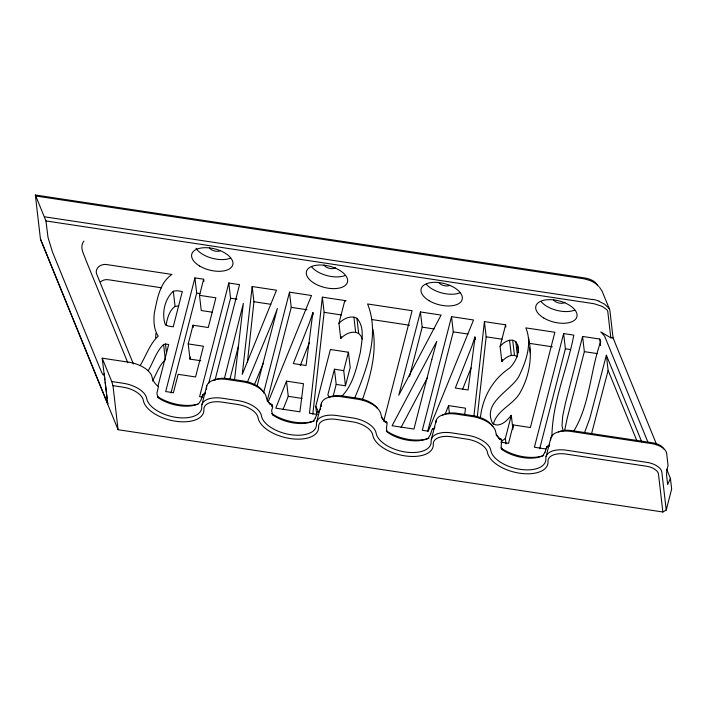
<?xml version="1.0" encoding="UTF-8"?>
<svg xmlns="http://www.w3.org/2000/svg" width="707" height="707" viewBox="0 0 707 707"><rect width="100%" height="100%" fill="white"/><g stroke="black" fill="none" stroke-linecap="round" stroke-linejoin="round"><path stroke-width="1.06" d="M155.681 337.76L155.867 333.501M318.415 411.677L319.175 411.633L317.956 411.536L317.098 412.605L315.879 416.785A5.47 2.139 -61.3 0 1 315.322 417.996M432.666 428.866L433.886 428.955L432.808 428.787L432.004 429.591L430.59 434.116M549.366 445.976L546.82 446.771L545.3 451.437M205.233 394.002L202.697 394.789L201.177 399.455A5.488 2.139 -61.3 0 1 200.629 400.675L198.508 403.847A28.236 14.555 14.4 0 1 158.227 397.758L157.581 396.954M104.291 374.666C102.63 376.893 100.756 369.293 99.802 368.047L52.442 251.948L48.014 237.411L45.946 220.938L35.35 194.999L584.848 277.992A12.611 6.496 14.4 0 1 592.669 280.626L593.544 281.147A11.462 5.912 14.4 0 1 595.312 282.491L596.628 284.037A8.952 4.613 14.4 0 1 596.894 284.55M252.178 286.538L242.245 374.374L276.499 290.215L252.178 286.538L253.937 301.739L247.406 362.391M234.538 379.853L243.358 303.365L224.428 378.475M362.267 339.051L361.021 336.081L358.679 333.492C352.448 330.107 345.193 333.916 340.721 338.512L338.962 323.32L344.601 301.376L346.032 300.722L322.365 297.143L309.472 413.268L317.098 414.417M312.812 414.214L324.124 312.344L322.365 297.143M473.937 415.831L484.41 321.623L505.629 324.822L505.876 326.996M477.278 416.785L486.169 336.815L484.41 321.623M386.384 422.919C387.445 420.965 384.025 422.512 383.742 420.117A31.064 16.014 14.4 0 1 381.312 417.298M501.095 440.24C502.2 438.305 498.647 439.763 498.444 437.447A31.064 16.014 14.4 0 1 496.022 434.628M464.693 414.673L465.524 408.186L448.53 405.615L444.959 414.629M480.345 418.464C482.192 398.174 492.496 379.279 509.676 368.011C516.198 361.595 521.474 349.93 515.765 341.569C510.295 337.875 503.791 342.073 500.096 346.342L501.855 361.533C505.549 357.265 512.054 353.067 517.524 356.761M315.357 418.005L313.219 421.169A28.236 14.555 14.4 0 1 272.937 415.089L271.762 411.536A5.497 3.623 73.6 0 1 271.709 409.989C274.192 405.411 271.479 404.687 269.031 402.796A31.055 16.005 14.4 0 1 267.723 401.39M430.545 434.125A5.479 2.13 -61.3 0 1 430.024 435.326L427.921 438.499A28.236 14.555 14.4 0 1 387.648 432.41C384.696 429.122 388.541 422.256 386.464 421.832M475.104 337.133L468.096 389.972L455.317 388.046L471.702 346.66L474.892 337.106L475.36 339.307M544.77 452.657L542.631 455.821A28.236 14.555 14.4 0 1 502.359 449.74C499.407 446.444 503.251 439.577 501.175 439.162M165.968 325.609C167.312 318.689 168.991 310.744 175.071 306.423L178.703 305.892M564.619 430.528L567.147 418.553L584.344 351.644L582.586 336.452L599.766 339.042L600.764 341.481C590.257 370.468 590.098 404.006 573.96 430.81M158.032 385.969L168.69 344.503L165.5 344.026L163.591 344.495C156.229 351.512 153.428 361.984 148.267 370.53M194.92 277.895L165.694 391.545L173.409 392.712L178.137 374.321L195.556 376.955L203.457 346.218L188.221 343.92L193.02 325.22L208.265 327.527L215.9 297.815L199.498 295.34L203.643 279.212L194.92 277.895L196.67 293.087L171.006 392.933M200.859 360.756L189.98 359.112L190.51 357.035M214.981 380.233L239.558 284.638L228.803 283.012L199.586 396.662L202.812 397.157M201.981 404.492L206.798 385.748M208.715 383.185L230.562 298.204L228.803 283.012M229.987 378.881L238.559 345.555M256.959 386.535L277.374 308.499L271.895 323.232L247.353 382.301M263.534 393.083L289.481 292.177L311.504 295.508L268.307 401.629M267.211 400.842L291.24 307.368L289.481 292.177M316.78 414.982L315.773 406.304L330.372 349.505L348.436 352.236L350.195 367.428L345.476 385.81L336.196 384.405L334.438 369.213L343.717 370.609L345.476 385.81M316.692 421.823L321.508 403.078M340.721 338.512L341.251 336.426M334.438 369.213L327.818 394.957L329.603 397.219M333.015 396.76L336.196 384.405M343.717 370.609L348.436 352.236M383.698 421.169L412.101 310.7L367.596 303.975C379.739 334.119 366.995 369.045 354.976 397.352M420.426 311.955L398.766 395.222L441.088 315.075L420.426 311.955L422.185 327.155L409.539 376.327M451.517 316.656L422.3 430.307L428.274 431.208L473.549 319.979L451.517 316.656L453.275 331.848L427.611 431.694M431.403 439.144L436.219 420.4M500.096 346.342L505.629 324.822M501.855 361.533L502.377 359.483M505.982 443.908L505.355 438.481L511.302 415.345C507.44 419.949 502.633 425.446 496.022 424.969L492.62 423.484C482.245 402.38 509.959 391.554 518.717 376.76C525.822 362.125 532.592 343.805 525.84 327.88L554.871 332.263L530.383 427.532L513.264 424.942L508.536 443.333L500.759 442.158M551.893 436.793C552.3 401.894 567.323 369.019 573.837 335.127L563.629 333.589L534.412 447.239L545.901 448.98M539.715 448.627L565.388 348.781L563.629 333.589M546.104 456.475L550.93 437.73M582.586 336.452L565.388 403.352L562.648 416.335L562.021 425.808L563.17 430.925M641.744 441.822L606.367 355.197L589.877 418.19L584.424 432.923M606.367 355.197L608.126 370.388L591.635 433.391M35.35 194.999L40.449 239.063L118.078 429.715L662.874 512.001L666.224 510.074L671.65 488.988L670.422 478.347L666.674 469.192M312.856 312.627L309.666 322.189L293.281 363.575L306.06 365.501L312.856 312.627L313.104 314.801M493.336 424.28C496.968 409.609 513.821 404.802 520.476 391.961C529.587 375.62 532.601 356.222 528.571 337.902M362.364 399.782C370.229 377.344 377.07 352.987 372.907 329.1M286.494 381.144L275.783 408.178L299.918 411.819L303.48 383.707L286.494 381.144L288.253 396.335L283.092 409.353M300.228 365.643L309.427 342.427M462.67 389.106L471.065 367.914M254.175 385.315L263.446 362.983M670.422 478.347L667.647 484.578L666.604 475.564A5.647 0.937 -81.4 0 1 667.452 467.84L668.062 465.498L666.648 453.346A14.122 7.282 14.4 0 0 652.004 443.669L571.318 431.482A22.589 11.648 14.4 0 0 550.673 439.975M152.447 380.967C156.592 373.853 159.119 365.333 165.35 359.686M140.233 365.466C146.119 355.736 149.751 343.991 158.218 336.09C153.764 329.427 153.481 320.872 154.338 312.989C157.21 299.468 159.543 282.738 171.96 274.431L106.51 264.542A8.475 7.123 -6.6 0 0 98.397 267.025A8.475 7.123 -6.6 0 0 96.7 274.139L133.393 363.99M401.081 427.364L427.328 377.892M83.921 241.096C79.131 246.973 83.93 254.078 85.865 260.043L127.808 362.735M203.696 394.612L203.978 394.347A28.236 14.555 14.4 0 0 205.498 392.429M318.406 411.934L318.689 411.668A28.245 14.555 14.4 0 0 319.529 410.749M433.117 429.264L433.4 428.999A28.236 14.555 14.4 0 0 434.92 427.09M547.828 446.594L548.111 446.329A28.236 14.555 14.4 0 0 549.622 444.411M341.631 396.433C353.261 384.767 356.602 367.534 360.393 352.086C361.754 341.172 365.112 327.323 356.92 318.3C350.69 314.915 343.434 318.724 338.962 323.32M173.312 291.231C164.678 298.99 161.585 313.307 165.146 324.23L168.01 326.051L173.233 326.837L182.318 291.514L176.944 290.701L173.312 291.231L175.071 306.423M502.041 440.965L505.355 438.481M317.956 411.536L319.175 411.633M203.245 394.214L204.659 394.099L203.713 394.356M271.585 406.64L272.548 406.392M271.727 405.129L272.407 405.35L271.753 404.51M547.837 446.329L548.782 446.082L547.377 446.197M433.126 429.008L433.603 428.875M647.824 441.919L604.609 336.125L600.782 331.919L610.821 337.831L613.066 337.928L656.706 444.774M36.234 196.069L584.07 278.823L589.779 280.414A21.935 17.428 20.5 0 1 597.406 285.062M44.709 216.828L592.546 299.574M45.946 220.938L592.121 303.436A23.11 11.913 14.4 0 1 594.587 303.886L602.408 306.467L606.845 309.701A9.2 4.746 14.4 0 1 607.808 311.778L610.821 337.831M161.717 287.811L108.268 279.733A8.475 7.123 -6.6 0 0 100.633 281.793M196.67 293.087L199.948 293.582M230.562 298.204L237.013 299.185M253.937 301.739L270.861 304.293M291.24 307.368L306.971 309.746M324.124 312.344L341.331 314.942M371.529 319.502L409.521 325.238M422.185 327.155L434.151 328.958M453.275 331.848L467.963 334.066M486.169 336.815L502.076 339.219M528.677 343.24L552.335 346.81M565.388 348.781L570.487 349.55M584.344 351.644L597.229 353.588M212.533 312.238L201.256 310.532L199.498 295.34M107.358 400.551L107.738 403.812L102.206 358.184L128.727 362.187A22.589 11.648 14.4 0 1 152.111 377.335A28.236 14.555 14.4 0 0 158.439 386.72L157.016 392.677A5.488 3.615 73.6 0 0 157.034 394.214L158.227 397.758M288.253 396.335L302.057 398.421M102.206 358.184L111.741 381.533L123.301 383.282A22.589 11.648 14.4 0 1 146.685 398.421A28.236 14.555 14.4 0 0 175.91 417.351A28.236 14.555 14.4 0 0 201.725 406.737A22.589 11.648 14.4 0 1 222.369 398.244L238.012 400.604A22.589 11.648 14.4 0 1 261.396 415.751A28.236 14.555 14.4 0 0 290.621 434.681A28.236 14.555 14.4 0 0 316.436 424.067A22.589 11.648 14.4 0 1 337.08 415.575L352.722 417.934A22.589 11.648 14.4 0 1 376.106 433.082A28.236 14.555 14.4 0 0 405.332 452.003A28.236 14.555 14.4 0 0 431.146 441.389A22.589 11.648 14.4 0 1 451.791 432.896L467.433 435.265A22.589 11.648 14.4 0 1 490.817 450.403A28.236 14.555 14.4 0 0 520.043 469.333A28.236 14.555 14.4 0 0 545.848 458.719A22.589 11.648 14.4 0 1 566.501 450.226L647.188 462.413A14.122 7.282 14.4 0 1 661.832 472.09L666.224 510.074M111.741 381.533L112.979 385.651L122.877 387.144A19.761 10.19 14.4 0 1 143.335 400.392A31.064 16.014 14.4 0 0 175.486 421.213A31.064 16.014 14.4 0 0 203.881 409.539A19.769 10.19 14.4 0 1 221.945 402.106L237.587 404.475A19.769 10.19 14.4 0 1 258.046 417.722A31.064 16.014 14.4 0 0 290.197 438.543A31.064 16.014 14.4 0 0 318.592 426.869A19.761 10.19 14.4 0 1 336.656 419.437L352.298 421.796A19.769 10.19 14.4 0 1 372.757 435.044A31.055 16.014 14.4 0 0 404.908 455.865A31.055 16.014 14.4 0 0 433.294 444.19A19.769 10.19 14.4 0 1 451.366 436.758L467 439.127A19.769 10.19 14.4 0 1 487.459 452.374A31.064 16.014 14.4 0 0 519.618 473.195A31.064 16.014 14.4 0 0 548.005 461.521A19.769 10.19 14.4 0 1 566.077 454.088L646.764 466.275A11.294 5.824 14.4 0 1 658.473 474.017L662.874 512.001M599.068 301.332L604.635 304.204L608.833 308.066A11.869 5.903 20.9 0 1 609.522 309.251A11.339 5.612 21.2 0 1 609.902 310.576L613.066 337.928M546.82 446.771L547.43 447.089M202.697 394.789L203.298 395.116M500.777 447.911L501.069 448.132A31.064 16.014 14.4 0 0 543.718 455.52M597.353 285.107L598.882 286.591M599.563 287.342L602.072 291.054L609.522 309.251M501.714 448.936L502.359 449.74M387.003 431.606L387.648 432.41M272.292 414.284L272.937 415.089M498.877 437.933L499.893 439.471M384.166 420.603L384.997 421.814M269.455 403.282L270.092 404.165M315.773 406.304L318.159 411.2M608.126 370.388L636.857 440.735M40.449 239.063L107.738 403.812M529.516 347.897L530.33 353.093M599.766 339.042L600.526 345.555M517.683 344.636L518.567 352.236M515.765 341.569L517.4 355.683M512.69 340.182L514.449 355.374M509.57 340.208L511.329 355.409M513.264 424.942L513.521 427.116M511.302 415.345L512.928 429.458M474.892 337.106L475.139 339.272M448.53 405.615L449.413 413.215M356.92 318.3L358.679 333.492M353.898 317.098L355.656 332.29M203.643 279.212L203.89 281.386M193.02 325.22L193.276 327.394M188.221 343.92L189.98 359.112M165.5 344.026L166.499 352.705M163.591 344.495L165.217 358.608M112.979 385.651L118.078 429.715M104.477 375.594L104.972 379.933M105.228 382.098L106.359 391.872M106.607 394.038L107.111 398.386M104.221 373.42L104.282 374.109M206.541 389.159A28.236 14.555 14.4 0 0 206.541 387.993A22.589 11.648 14.4 0 1 227.194 379.5L242.828 381.86A22.589 11.648 14.4 0 1 266.212 397.007A28.245 14.555 14.4 0 0 270.71 404.731M197.783 404.13A31.064 16.014 14.4 0 1 157.546 396.565M314.297 420.868A31.064 16.014 14.4 0 1 271.647 413.471M429.008 438.19A31.064 16.014 14.4 0 1 386.358 430.802M592.537 299.379A19.593 12.638 16.8 0 1 599.156 301.164M385.43 422.061A28.236 14.555 14.4 0 1 380.923 414.329A22.589 11.648 14.4 0 0 357.539 399.19L341.905 396.821A22.589 11.648 14.4 0 0 321.252 405.314A28.245 14.555 14.4 0 1 321.243 406.49M320.722 408.717A28.245 14.555 14.4 0 1 320.209 409.76M435.963 422.645A22.589 11.648 14.4 0 1 456.607 414.152L472.249 416.511A22.589 11.648 14.4 0 1 495.634 431.659A28.236 14.555 14.4 0 0 500.141 439.392M545.344 451.428A5.479 2.209 -61.1 0 1 544.814 452.666M213.063 380.587A19.769 10.19 14.4 0 1 227.972 378.678L243.615 381.038A19.769 10.19 14.4 0 1 263.304 392.04M328.949 397.272A19.761 10.19 14.4 0 1 342.683 396L358.316 398.359A19.769 10.19 14.4 0 1 377.335 408.239M442.485 415.248A19.769 10.19 14.4 0 1 457.394 413.33L473.027 415.689A19.769 10.19 14.4 0 1 492.726 426.692M558.362 431.924A19.769 10.19 14.4 0 1 572.096 430.651L652.791 442.838A11.294 5.824 14.4 0 1 663.944 448.954M459.957 292.804A21.175 10.914 14.4 0 1 426.294 284.143M230.544 258.152A21.175 10.914 14.4 0 1 196.007 248.298M345.255 275.474A21.175 10.914 14.4 0 1 311.584 266.813M574.667 310.134A21.175 10.914 14.4 0 1 541.005 301.465M220.31 250.667A6.354 3.279 14.4 0 1 214.283 250.905A6.354 3.279 14.4 0 1 209.343 247.68M335.604 267.564A6.354 3.279 14.4 0 1 329.559 268.377A6.354 3.279 14.4 0 1 324.053 265.01M449.732 285.319A6.354 3.279 14.4 0 1 443.704 285.557A6.354 3.279 14.4 0 1 438.764 282.332M565.017 302.216A6.354 3.279 14.4 0 1 558.981 303.029A6.354 3.279 14.4 0 1 553.466 299.662M431.844 359.403L413.94 429.043L392.111 425.747L436.74 341.375L431.844 359.403M500.6 439.003L499.92 438.685L500.6 439.003M385.889 421.672L385.209 421.354L385.889 421.672M271.188 404.342L270.498 404.033L271.188 404.342M429.052 300.669A21.175 10.914 14.4 0 0 462.184 299.432A21.175 10.914 14.4 0 0 433.78 282.358A21.175 10.914 14.4 0 0 429.052 300.669M543.763 317.991A21.175 10.914 14.4 0 0 576.894 316.754A21.175 10.914 14.4 0 0 548.491 299.68A21.175 10.914 14.4 0 0 543.763 317.991M314.35 283.339A21.175 10.914 14.4 0 0 347.473 282.102A21.175 10.914 14.4 0 0 319.069 265.028A21.175 10.914 14.4 0 0 314.35 283.339M199.639 266.009A21.175 10.914 14.4 0 0 232.762 264.772A21.175 10.914 14.4 0 0 204.358 247.706A21.175 10.914 14.4 0 0 199.639 266.009"/></g></svg>
